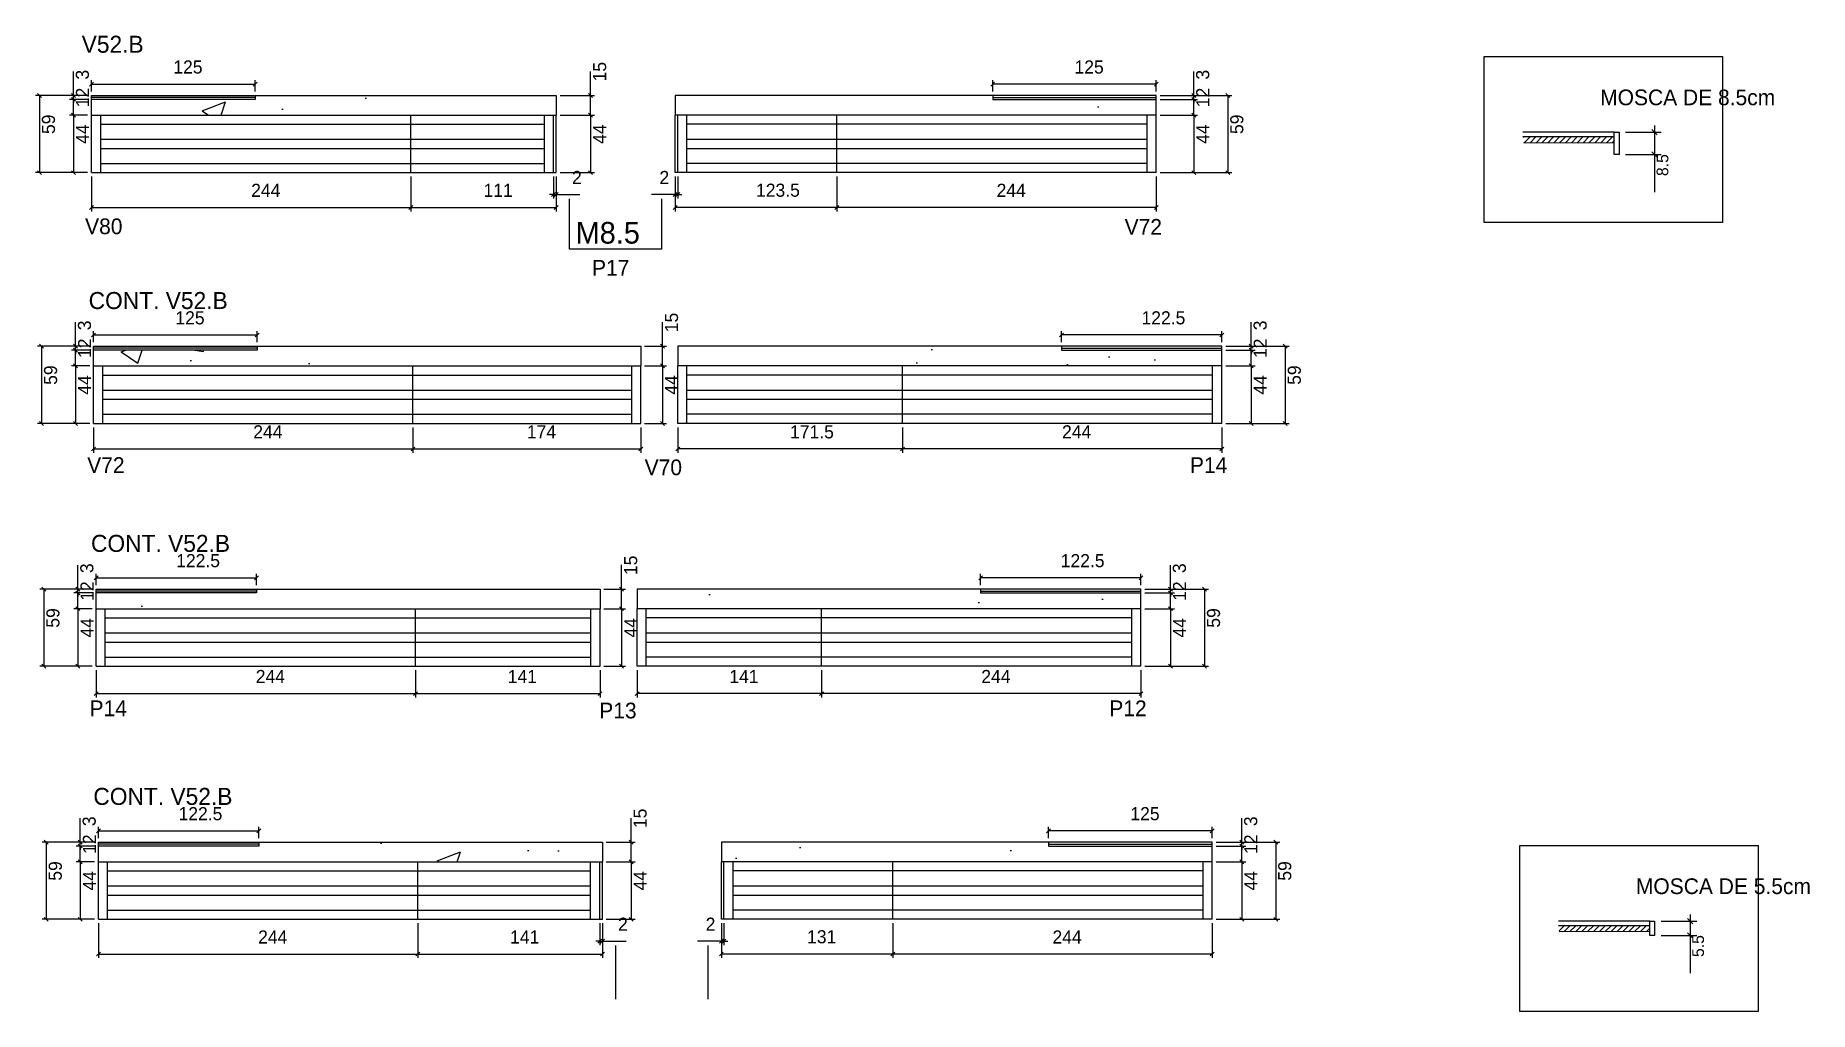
# Model space of a CAD drawing. Header units: metres. Extents: x 2679 to 8764, y 7639 to 9542.
# Drawn here: x 2679 to 4035, y 7639 to 8384 of the extents above.
import ezdxf

# ---------------------------------------------------------------- set-up
doc = ezdxf.new("R2010")
doc.units = ezdxf.units.M
for name, color, linetype in [('5', 7, 'Continuous'), ('COTA', 7, 'Continuous'), ('Cotas', 7, 'Continuous'), ('Hachura', 7, 'Continuous'), ('Madeira', 7, 'Continuous'), ('NOMENCLATURA', 7, 'Continuous'), ('Painéis', 7, 'Continuous'), ('SARR_2.2x7', 7, 'Continuous'), ('SARR_EDITAR', 7, 'Continuous'), ('TEXTO PILAR', 7, 'Continuous'), ('Texto Seção', 7, 'Continuous')]:
    doc.layers.add(name, color=color, linetype=linetype)

msp = doc.modelspace()

# ---------------------------------------------------------------- hatches: boundary and pattern name
at = {"layer": 'COTA'}
h = msp.add_hatch(dxfattribs=at)
h.set_pattern_fill('AR-CONC')
h.paths.add_polyline_path([(2847.1, 8335.5), (2722.1, 8335.5), (2722.1, 8323.5), (3077.1, 8323.5), (3077.1, 8338.5), (2847.1, 8338.5), (2847.1, 8335.5)])
h = msp.add_hatch(dxfattribs=at)
h.set_pattern_fill('AR-CONC')
h.paths.add_polyline_path([(3410.6, 8335.5), (3535.6, 8335.5), (3535.6, 8323.5), (3168.1, 8323.5), (3168.1, 8338.5), (3410.6, 8338.5), (3410.6, 8335.5)])
h = msp.add_hatch(dxfattribs=at)
h.set_pattern_fill('AR-CONC')
h.paths.add_polyline_path([(2848.7, 8143.9), (2723.7, 8143.9), (2723.7, 8131.9), (3141.7, 8131.9), (3141.7, 8146.9), (2848.7, 8146.9), (2848.7, 8143.9)])
h = msp.add_hatch(dxfattribs=at)
h.set_pattern_fill('AR-CONC')
h.paths.add_polyline_path([(3463.1, 8143.9), (3585.6, 8143.9), (3585.6, 8131.9), (3170.1, 8131.9), (3170.1, 8146.9), (3463.1, 8146.9), (3463.1, 8143.9)])
h = msp.add_hatch(dxfattribs=at)
h.set_pattern_fill('AR-CONC')
h.paths.add_polyline_path([(3110.6, 7946.4), (3110.6, 7961.4), (2848.1, 7961.4), (2848.1, 7958.4), (2725.6, 7958.4), (2725.6, 7946.4), (3110.6, 7946.4)])
h = msp.add_hatch(dxfattribs=at)
h.set_pattern_fill('AR-CONC')
h.paths.add_polyline_path([(3138.9, 7961.4), (3138.9, 7946.4), (3523.9, 7946.4), (3523.9, 7958.4), (3401.4, 7958.4), (3401.4, 7961.4), (3138.9, 7961.4)])
h = msp.add_hatch(dxfattribs=at)
h.set_pattern_fill('AR-CONC')
h.paths.add_polyline_path([(3112.4, 7753.1), (3112.4, 7768.1), (2849.9, 7768.1), (2849.9, 7765.1), (2727.4, 7765.1), (2727.4, 7753.1), (3112.4, 7753.1)])
h = msp.add_hatch(dxfattribs=at)
h.set_pattern_fill('AR-CONC')
h.paths.add_polyline_path([(3203.3, 7768.1), (3203.3, 7753.1), (3578.3, 7753.1), (3578.3, 7765.1), (3453.3, 7765.1), (3453.3, 7768.1), (3203.3, 7768.1)])
at = {"layer": 'Hachura'}
h = msp.add_hatch(dxfattribs=at)
h.set_pattern_fill('ANSI31')
h.paths.add_polyline_path([(3816.2, 8306.8), (3816.2, 8302.4), (3885.5, 8302.4), (3885.5, 8306.8), (3816.2, 8306.8)])
h = msp.add_hatch(dxfattribs=at)
h.set_pattern_fill('ANSI31')
h.paths.add_polyline_path([(3843.4, 7704.1), (3843.4, 7699.7), (3912.7, 7699.7), (3912.7, 7704.1), (3843.4, 7704.1)])

# ---------------------------------------------------------------- linework, layer by layer
at = {"layer": 'COTA', "color": 241, "lineweight": 25}
for p, q in [((2847.1, 8338.5), (3077.1, 8338.5)), ((3077.1, 8338.5), (3077.1, 8323.5)), ((3168.1, 8338.5), (3168.1, 8323.5)), ((3410.6, 8338.5), (3168.1, 8338.5)), ((2722.1, 8323.5), (2722.1, 8335.5)), ((3535.6, 8323.5), (3535.6, 8335.5)), ((2848.7, 8146.9), (3141.7, 8146.9)), ((3141.7, 8146.9), (3141.7, 8131.9)), ((3170.1, 8146.9), (3170.1, 8131.9)), ((3463.1, 8146.9), (3170.1, 8146.9)), ((2723.7, 8131.9), (2723.7, 8143.9)), ((3585.6, 8131.9), (3585.6, 8143.9)), ((2725.6, 7946.4), (2725.6, 7958.4)), ((2848.1, 7961.4), (3110.6, 7961.4)), ((3110.6, 7961.4), (3110.6, 7946.4)), ((3138.9, 7961.4), (3138.9, 7946.4)), ((3401.4, 7961.4), (3138.9, 7961.4)), ((3523.9, 7946.4), (3523.9, 7958.4)), ((2849.9, 7768.1), (3112.4, 7768.1)), ((3112.4, 7768.1), (3112.4, 7753.1)), ((3203.3, 7768.1), (3203.3, 7753.1)), ((3453.3, 7768.1), (3203.3, 7768.1)), ((2727.4, 7753.1), (2727.4, 7765.1)), ((3578.3, 7753.1), (3578.3, 7765.1))]:
    msp.add_line(p, q, dxfattribs=at)
at = {"layer": 'COTA', "color": 4, "lineweight": 25}
for p, q in [((3894.1, 8310.4), (3921.3, 8310.4)), ((3916.3, 8315.4), (3916.3, 8293.4)), ((3894.1, 8293.4), (3921.3, 8293.4)), ((3916.3, 8293.4), (3916.3, 8264.5)), ((2722.1, 8276.5), (2722.1, 8249.9)), ((2966.1, 8276.5), (2966.1, 8249.9)), ((2966.1, 8276.5), (2966.1, 8249.9)), ((3075.1, 8276.5), (3075.1, 8259.8)), ((3077.1, 8276.5), (3077.1, 8249.9)), ((3077.1, 8276.5), (3077.1, 8259.8)), ((3168.1, 8276.5), (3168.1, 8249.9)), ((3168.1, 8276.5), (3168.1, 8259.8)), ((3170.1, 8276.5), (3170.1, 8259.8)), ((3291.6, 8276.5), (3291.6, 8249.9)), ((3291.6, 8276.5), (3291.6, 8249.9)), ((3535.6, 8276.5), (3535.6, 8249.9)), ((3075.1, 8262.8), (3072.1, 8262.8)), ((3075.1, 8262.8), (3077.1, 8262.8)), ((3077.1, 8262.8), (3095.2, 8262.8)), ((3168.1, 8262.8), (3150, 8262.8)), ((3170.1, 8262.8), (3168.1, 8262.8)), ((3170.1, 8262.8), (3173.1, 8262.8)), ((2722.1, 8252.9), (2966.1, 8252.9)), ((2966.1, 8252.9), (3077.1, 8252.9)), ((3291.6, 8252.9), (3168.1, 8252.9)), ((3535.6, 8252.9), (3291.6, 8252.9)), ((2723.7, 8084.9), (2723.7, 8065.4)), ((2967.7, 8084.9), (2967.7, 8065.4)), ((2967.7, 8084.9), (2967.7, 8065.4)), ((3141.7, 8084.9), (3141.7, 8065.4)), ((3170.1, 8084.9), (3170.1, 8065.4)), ((3341.6, 8084.9), (3341.6, 8065.4)), ((3341.6, 8084.9), (3341.6, 8065.4)), ((3585.6, 8084.9), (3585.6, 8065.4)), ((2723.7, 8068.4), (2967.7, 8068.4)), ((2967.7, 8068.4), (3141.7, 8068.4)), ((3341.6, 8068.4), (3170.1, 8068.4)), ((3585.6, 8068.4), (3341.6, 8068.4)), ((2725.6, 7899.4), (2725.6, 7878.5)), ((2969.6, 7899.4), (2969.6, 7878.5)), ((2969.6, 7899.4), (2969.6, 7878.5)), ((3110.6, 7899.4), (3110.6, 7878.5)), ((3138.9, 7899.4), (3138.9, 7878.5)), ((3279.9, 7899.4), (3279.9, 7878.5)), ((3279.9, 7899.4), (3279.9, 7878.5)), ((3523.9, 7899.4), (3523.9, 7878.5)), ((2725.6, 7881.5), (2969.6, 7881.5)), ((2969.6, 7881.5), (3110.6, 7881.5)), ((3279.9, 7881.5), (3138.9, 7881.5)), ((3523.9, 7881.5), (3279.9, 7881.5)), ((3943.5, 7712.7), (3943.5, 7696.7)), ((2727.4, 7706.1), (2727.4, 7679.6)), ((2971.4, 7706.1), (2971.4, 7679.6)), ((2971.4, 7706.1), (2971.4, 7679.6)), ((3110.4, 7706.1), (3110.4, 7689.4)), ((3112.4, 7706.1), (3112.4, 7679.6)), ((3112.4, 7706.1), (3112.4, 7689.4)), ((3203.3, 7706.1), (3203.3, 7679.6)), ((3203.3, 7706.1), (3203.3, 7689.4)), ((3205.3, 7706.1), (3205.3, 7689.4)), ((3334.3, 7706.1), (3334.3, 7679.6)), ((3334.3, 7706.1), (3334.3, 7679.6)), ((3578.3, 7706.1), (3578.3, 7679.6)), ((3921.3, 7707.7), (3948.5, 7707.7)), ((3110.4, 7692.4), (3107.4, 7692.4)), ((3110.4, 7692.4), (3112.4, 7692.4)), ((3112.4, 7692.4), (3130.5, 7692.4)), ((3203.3, 7692.4), (3185.2, 7692.4)), ((3205.3, 7692.4), (3203.3, 7692.4)), ((3205.3, 7692.4), (3208.3, 7692.4)), ((3921.3, 7696.7), (3948.5, 7696.7)), ((3943.5, 7696.7), (3943.5, 7667.9)), ((2727.4, 7682.6), (2971.4, 7682.6)), ((2971.4, 7682.6), (3112.4, 7682.6)), ((3334.3, 7682.6), (3203.3, 7682.6)), ((3578.3, 7682.6), (3334.3, 7682.6))]:
    msp.add_line(p, q, dxfattribs=at)
at = {"layer": 'COTA', "color": 0, "lineweight": 25}
for p, q in [((2723.6, 8254.4), (2720.6, 8251.4)), ((2964.6, 8251.4), (2967.6, 8254.4)), ((2967.6, 8254.4), (2964.6, 8251.4)), ((3073.6, 8261.3), (3076.6, 8264.3)), ((3078.6, 8264.3), (3075.6, 8261.3)), ((3075.6, 8251.4), (3078.6, 8254.4)), ((3166.6, 8261.3), (3169.6, 8264.3)), ((3169.6, 8254.4), (3166.6, 8251.4)), ((3171.6, 8264.3), (3168.6, 8261.3)), ((3293.1, 8254.4), (3290.1, 8251.4)), ((3290.1, 8251.4), (3293.1, 8254.4)), ((3534.1, 8251.4), (3537.1, 8254.4)), ((2725.2, 8069.9), (2722.2, 8066.9)), ((2966.2, 8066.9), (2969.2, 8069.9)), ((2969.2, 8069.9), (2966.2, 8066.9)), ((3140.2, 8066.9), (3143.2, 8069.9)), ((3171.6, 8069.9), (3168.6, 8066.9)), ((3343.1, 8069.9), (3340.1, 8066.9)), ((3340.1, 8066.9), (3343.1, 8069.9)), ((3584.1, 8066.9), (3587.1, 8069.9)), ((2727.1, 7883), (2724.1, 7880)), ((2968.1, 7880), (2971.1, 7883)), ((2971.1, 7883), (2968.1, 7880)), ((3109.1, 7880), (3112.1, 7883)), ((3140.4, 7883), (3137.4, 7880)), ((3281.4, 7883), (3278.4, 7880)), ((3278.4, 7880), (3281.4, 7883)), ((3522.4, 7880), (3525.4, 7883)), ((3108.9, 7690.9), (3111.9, 7693.9)), ((3113.9, 7693.9), (3110.9, 7690.9)), ((3201.8, 7690.9), (3204.8, 7693.9)), ((3206.8, 7693.9), (3203.8, 7690.9)), ((2728.9, 7684.1), (2725.9, 7681.1)), ((2969.9, 7681.1), (2972.9, 7684.1)), ((2972.9, 7684.1), (2969.9, 7681.1)), ((3110.9, 7681.1), (3113.9, 7684.1)), ((3204.8, 7684.1), (3201.8, 7681.1)), ((3335.8, 7684.1), (3332.8, 7681.1)), ((3332.8, 7681.1), (3335.8, 7684.1)), ((3576.8, 7681.1), (3579.8, 7684.1))]:
    msp.add_line(p, q, dxfattribs=at)
for points in [[(3918.3, 8308.4), (3914.3, 8312.4)], [(3914.3, 8295.4), (3918.3, 8291.4)], [(3945.5, 7705.7), (3941.5, 7709.7)], [(3941.5, 7698.7), (3945.5, 7694.7)]]:
    msp.add_lwpolyline(points, dxfattribs=at)
at = {"layer": 'Cotas', "color": 1, "lineweight": 25}
for points in [[(3786.1, 8368.2), (3968.1, 8368.2), (3968.1, 8241.3), (3786.1, 8241.3)], [(3813.3, 7765.6), (3995.3, 7765.6), (3995.3, 7638.7), (3813.3, 7638.7)]]:
    msp.add_lwpolyline(points, close=True, dxfattribs=at)
at = {"layer": 'Madeira', "color": 126, "lineweight": 18}
for p, q in [((3816.2, 8306.8), (3885.5, 8306.8)), ((3885.5, 8302.4), (3816.2, 8302.4)), ((3885.5, 8306.8), (3885.5, 8302.4)), ((3843.4, 7704.1), (3912.7, 7704.1)), ((3912.7, 7699.7), (3843.4, 7699.7)), ((3912.7, 7704.1), (3912.7, 7699.7))]:
    msp.add_line(p, q, dxfattribs=at)
at = {"layer": 'NOMENCLATURA', "color": 7, "lineweight": 25}
for p, q in [((3087.3, 8221.1), (3087.3, 8259.5)), ((3157.9, 8221.1), (3157.9, 8259.5)), ((3157.9, 8221.1), (3087.3, 8221.1)), ((3122.6, 7648.1), (3122.6, 7689.2)), ((3193.1, 7648.1), (3193.1, 7689.2))]:
    msp.add_line(p, q, dxfattribs=at)
at = {"layer": 'Painéis', "color": 4, "lineweight": 25}
for p, q in [((2708.3, 8338.5), (2708.3, 8356.8)), ((2722.1, 8341.5), (2722.1, 8350.1)), ((2847.1, 8341.5), (2847.1, 8350.1)), ((3103.4, 8338.5), (3103.4, 8356.8)), ((3410.6, 8341.5), (3410.6, 8350.1)), ((3535.6, 8341.5), (3535.6, 8350.1)), ((3564.2, 8338.5), (3564.2, 8356.8)), ((2719.1, 8338.5), (2679.3, 8338.5)), ((2682.3, 8338.5), (2682.3, 8279.5)), ((2719.1, 8338.5), (2705.3, 8338.5)), ((2708.3, 8335.5), (2708.3, 8338.5)), ((2722.1, 8347.1), (2847.1, 8347.1)), ((3080.1, 8338.5), (3106.4, 8338.5)), ((3103.4, 8323.5), (3103.4, 8338.5)), ((3535.6, 8347.1), (3410.6, 8347.1)), ((3538.6, 8338.5), (3567.2, 8338.5)), ((3538.6, 8338.5), (3593.2, 8338.5)), ((3564.2, 8335.5), (3564.2, 8338.5)), ((3590.2, 8338.5), (3590.2, 8279.5)), ((2719.1, 8335.5), (2705.3, 8335.5)), ((2719.1, 8335.5), (2705.3, 8335.5)), ((2719.1, 8323.5), (2705.3, 8323.5)), ((2719.1, 8323.5), (2705.3, 8323.5)), ((2708.3, 8323.5), (2708.3, 8335.5)), ((2708.3, 8335.5), (2708.3, 8332.5)), ((2708.3, 8323.5), (2708.3, 8279.5)), ((3080.1, 8323.5), (3106.4, 8323.5)), ((3080.1, 8323.5), (3106.4, 8323.5)), ((3103.4, 8323.5), (3103.4, 8279.5)), ((3538.6, 8335.5), (3567.2, 8335.5)), ((3538.6, 8335.5), (3567.2, 8335.5)), ((3538.6, 8323.5), (3567.2, 8323.5)), ((3538.6, 8323.5), (3567.2, 8323.5)), ((3564.2, 8323.5), (3564.2, 8335.5)), ((3564.2, 8335.5), (3564.2, 8332.5)), ((3564.2, 8323.5), (3564.2, 8279.5)), ((2719.1, 8279.5), (2679.3, 8279.5)), ((2719.1, 8279.5), (2705.3, 8279.5)), ((3080.1, 8279.5), (3106.4, 8279.5)), ((3538.6, 8279.5), (3567.2, 8279.5)), ((3538.6, 8279.5), (3593.2, 8279.5)), ((2709.9, 8146.9), (2709.9, 8165.3)), ((3158.3, 8146.9), (3158.3, 8165.3)), ((3608.1, 8146.9), (3608.1, 8165.3)), ((2720.7, 8146.9), (2680.9, 8146.9)), ((2683.9, 8146.9), (2683.9, 8087.9)), ((2720.7, 8146.9), (2706.9, 8146.9)), ((2709.9, 8143.9), (2709.9, 8146.9)), ((2723.7, 8149.9), (2723.7, 8158.5)), ((2723.7, 8155.5), (2848.7, 8155.5)), ((2848.7, 8149.9), (2848.7, 8158.5)), ((3144.7, 8146.9), (3161.3, 8146.9)), ((3158.3, 8131.9), (3158.3, 8146.9)), ((3463.1, 8149.9), (3463.1, 8158.5)), ((3585.6, 8155.5), (3463.1, 8155.5)), ((3585.6, 8149.9), (3585.6, 8158.5)), ((3588.6, 8146.9), (3611.1, 8146.9)), ((3588.6, 8146.9), (3637.1, 8146.9)), ((3608.1, 8143.9), (3608.1, 8146.9)), ((3634.1, 8146.9), (3634.1, 8087.9)), ((2720.7, 8143.9), (2706.9, 8143.9)), ((2720.7, 8143.9), (2706.9, 8143.9)), ((2709.9, 8131.9), (2709.9, 8143.9)), ((2709.9, 8143.9), (2709.9, 8140.9)), ((3588.6, 8143.9), (3611.1, 8143.9)), ((3588.6, 8143.9), (3611.1, 8143.9)), ((3608.1, 8131.9), (3608.1, 8143.9)), ((3608.1, 8143.9), (3608.1, 8140.9)), ((2720.7, 8131.9), (2706.9, 8131.9)), ((2720.7, 8131.9), (2706.9, 8131.9)), ((2709.9, 8131.9), (2709.9, 8087.9)), ((3144.7, 8131.9), (3161.3, 8131.9)), ((3144.7, 8131.9), (3161.3, 8131.9)), ((3158.3, 8131.9), (3158.3, 8087.9)), ((3588.6, 8131.9), (3611.1, 8131.9)), ((3588.6, 8131.9), (3611.1, 8131.9)), ((3608.1, 8131.9), (3608.1, 8087.9)), ((2720.7, 8087.9), (2680.9, 8087.9)), ((2720.7, 8087.9), (2706.9, 8087.9)), ((3144.7, 8087.9), (3161.3, 8087.9)), ((3588.6, 8087.9), (3611.1, 8087.9)), ((3588.6, 8087.9), (3637.1, 8087.9)), ((2711.7, 7961.4), (2711.7, 7979.7)), ((2725.6, 7964.4), (2725.6, 7973)), ((2725.6, 7970), (2848.1, 7970)), ((2848.1, 7964.4), (2848.1, 7973)), ((3127.1, 7961.4), (3127.1, 7979.8)), ((3401.4, 7964.4), (3401.4, 7973)), ((3523.9, 7970), (3401.4, 7970)), ((3523.9, 7964.4), (3523.9, 7973)), ((3546.4, 7961.4), (3546.4, 7979.7)), ((2722.6, 7961.4), (2682.7, 7961.4)), ((2685.7, 7961.4), (2685.7, 7902.4)), ((2722.6, 7961.4), (2708.7, 7961.4)), ((2722.6, 7958.4), (2708.7, 7958.4)), ((2722.6, 7958.4), (2708.7, 7958.4)), ((2711.7, 7958.4), (2711.7, 7961.4)), ((2711.7, 7946.4), (2711.7, 7958.4)), ((2711.7, 7958.4), (2711.7, 7955.4)), ((3113.6, 7961.4), (3130.1, 7961.4)), ((3127.1, 7946.4), (3127.1, 7961.4)), ((3526.9, 7961.4), (3549.4, 7961.4)), ((3526.9, 7961.4), (3575.5, 7961.4)), ((3526.9, 7958.4), (3549.4, 7958.4)), ((3526.9, 7958.4), (3549.4, 7958.4)), ((3546.4, 7958.4), (3546.4, 7961.4)), ((3546.4, 7946.4), (3546.4, 7958.4)), ((3546.4, 7958.4), (3546.4, 7955.4)), ((3572.5, 7961.4), (3572.5, 7902.4)), ((2722.6, 7946.4), (2708.7, 7946.4)), ((2722.6, 7946.4), (2708.7, 7946.4)), ((2711.7, 7946.4), (2711.7, 7902.4)), ((3113.6, 7946.4), (3130.1, 7946.4)), ((3113.6, 7946.4), (3130.1, 7946.4)), ((3127.1, 7946.4), (3127.1, 7902.4)), ((3526.9, 7946.4), (3549.4, 7946.4)), ((3526.9, 7946.4), (3549.4, 7946.4)), ((3546.4, 7946.4), (3546.4, 7902.4)), ((2722.6, 7902.4), (2682.7, 7902.4)), ((2722.6, 7902.4), (2708.7, 7902.4)), ((3113.6, 7902.4), (3130.1, 7902.4)), ((3526.9, 7902.4), (3549.4, 7902.4)), ((3526.9, 7902.4), (3575.5, 7902.4)), ((2713.5, 7768.1), (2713.5, 7786.4)), ((3134.4, 7768.1), (3134.4, 7786.5)), ((3600.9, 7768.1), (3600.9, 7786.4)), ((2724.4, 7768.1), (2684.5, 7768.1)), ((2687.5, 7768.1), (2687.5, 7709.1)), ((2724.4, 7768.1), (2710.5, 7768.1)), ((2713.5, 7765.1), (2713.5, 7768.1)), ((2727.4, 7771.1), (2727.4, 7779.7)), ((2727.4, 7776.7), (2849.9, 7776.7)), ((2849.9, 7771.1), (2849.9, 7779.7)), ((3115.4, 7768.1), (3137.4, 7768.1)), ((3134.4, 7753.1), (3134.4, 7768.1)), ((3453.3, 7771.1), (3453.3, 7779.7)), ((3578.3, 7776.7), (3453.3, 7776.7)), ((3578.3, 7771.1), (3578.3, 7779.7)), ((3581.3, 7768.1), (3603.9, 7768.1)), ((3581.3, 7768.1), (3629.9, 7768.1)), ((3600.9, 7765.1), (3600.9, 7768.1)), ((3626.9, 7768.1), (3626.9, 7709.1)), ((2724.4, 7765.1), (2710.5, 7765.1)), ((2724.4, 7765.1), (2710.5, 7765.1)), ((2724.4, 7753.1), (2710.5, 7753.1)), ((2724.4, 7753.1), (2710.5, 7753.1)), ((2713.5, 7753.1), (2713.5, 7765.1)), ((2713.5, 7765.1), (2713.5, 7762.1)), ((2713.5, 7753.1), (2713.5, 7709.1)), ((3115.4, 7753.1), (3137.4, 7753.1)), ((3115.4, 7753.1), (3137.4, 7753.1)), ((3134.4, 7753.1), (3134.4, 7709.1)), ((3581.3, 7765.1), (3603.9, 7765.1)), ((3581.3, 7765.1), (3603.9, 7765.1)), ((3581.3, 7753.1), (3603.9, 7753.1)), ((3581.3, 7753.1), (3603.9, 7753.1)), ((3600.9, 7753.1), (3600.9, 7765.1)), ((3600.9, 7765.1), (3600.9, 7762.1)), ((3600.9, 7753.1), (3600.9, 7709.1)), ((2724.4, 7709.1), (2684.5, 7709.1)), ((2724.4, 7709.1), (2710.5, 7709.1)), ((3115.4, 7709.1), (3137.4, 7709.1)), ((3581.3, 7709.1), (3603.9, 7709.1)), ((3581.3, 7709.1), (3629.9, 7709.1))]:
    msp.add_line(p, q, dxfattribs=at)
at = {"layer": 'Painéis', "color": 0, "lineweight": 25}
for p, q in [((2683.8, 8337), (2680.8, 8340)), ((2706.8, 8340), (2709.8, 8337)), ((2709.8, 8334), (2706.8, 8337)), ((2709.8, 8334), (2706.8, 8337)), ((2723.6, 8348.6), (2720.6, 8345.6)), ((2845.6, 8345.6), (2848.6, 8348.6)), ((3104.9, 8337), (3101.9, 8340)), ((3412.1, 8348.6), (3409.1, 8345.6)), ((3534.1, 8345.6), (3537.1, 8348.6)), ((3562.7, 8340), (3565.7, 8337)), ((3565.7, 8334), (3562.7, 8337)), ((3565.7, 8334), (3562.7, 8337)), ((3591.7, 8337), (3588.7, 8340)), ((2709.8, 8322), (2706.8, 8325)), ((2706.8, 8325), (2709.8, 8322)), ((3104.9, 8322), (3101.9, 8325)), ((3101.9, 8325), (3104.9, 8322)), ((3565.7, 8322), (3562.7, 8325)), ((3562.7, 8325), (3565.7, 8322)), ((2680.8, 8281), (2683.8, 8278)), ((2706.8, 8281), (2709.8, 8278)), ((3101.9, 8281), (3104.9, 8278)), ((3562.7, 8281), (3565.7, 8278)), ((3588.7, 8281), (3591.7, 8278)), ((2685.4, 8145.4), (2682.4, 8148.4)), ((2708.4, 8148.4), (2711.4, 8145.4)), ((2725.2, 8157), (2722.2, 8154)), ((2847.2, 8154), (2850.2, 8157)), ((3159.8, 8145.4), (3156.8, 8148.4)), ((3464.6, 8157), (3461.6, 8154)), ((3584.1, 8154), (3587.1, 8157)), ((3606.6, 8148.4), (3609.6, 8145.4)), ((3635.6, 8145.4), (3632.6, 8148.4)), ((2711.4, 8142.4), (2708.4, 8145.4)), ((2711.4, 8142.4), (2708.4, 8145.4)), ((2711.4, 8130.4), (2708.4, 8133.4)), ((2708.4, 8133.4), (2711.4, 8130.4)), ((3159.8, 8130.4), (3156.8, 8133.4)), ((3156.8, 8133.4), (3159.8, 8130.4)), ((3609.6, 8142.4), (3606.6, 8145.4)), ((3609.6, 8142.4), (3606.6, 8145.4)), ((3609.6, 8130.4), (3606.6, 8133.4)), ((3606.6, 8133.4), (3609.6, 8130.4)), ((2682.4, 8089.4), (2685.4, 8086.4)), ((2708.4, 8089.4), (2711.4, 8086.4)), ((3156.8, 8089.4), (3159.8, 8086.4)), ((3606.6, 8089.4), (3609.6, 8086.4)), ((3632.6, 8089.4), (3635.6, 8086.4)), ((2727.1, 7971.5), (2724.1, 7968.5)), ((2846.6, 7968.5), (2849.6, 7971.5)), ((3402.9, 7971.5), (3399.9, 7968.5)), ((3522.4, 7968.5), (3525.4, 7971.5)), ((2687.2, 7959.9), (2684.2, 7962.9)), ((2710.2, 7962.9), (2713.2, 7959.9)), ((2713.2, 7956.9), (2710.2, 7959.9)), ((2713.2, 7956.9), (2710.2, 7959.9)), ((3128.6, 7959.9), (3125.6, 7962.9)), ((3544.9, 7962.9), (3547.9, 7959.9)), ((3547.9, 7956.9), (3544.9, 7959.9)), ((3547.9, 7956.9), (3544.9, 7959.9)), ((3574, 7959.9), (3571, 7962.9)), ((2713.2, 7944.9), (2710.2, 7947.9)), ((2710.2, 7947.9), (2713.2, 7944.9)), ((3128.6, 7944.9), (3125.6, 7947.9)), ((3125.6, 7947.9), (3128.6, 7944.9)), ((3547.9, 7944.9), (3544.9, 7947.9)), ((3544.9, 7947.9), (3547.9, 7944.9)), ((2684.2, 7903.9), (2687.2, 7900.9)), ((2710.2, 7903.9), (2713.2, 7900.9)), ((3125.6, 7903.9), (3128.6, 7900.9)), ((3544.9, 7903.9), (3547.9, 7900.9)), ((3571, 7903.9), (3574, 7900.9)), ((2689, 7766.6), (2686, 7769.6)), ((2712, 7769.6), (2715, 7766.6)), ((2715, 7763.6), (2712, 7766.6)), ((2715, 7763.6), (2712, 7766.6)), ((2728.9, 7778.2), (2725.9, 7775.2)), ((2848.4, 7775.2), (2851.4, 7778.2)), ((3135.9, 7766.6), (3132.9, 7769.6)), ((3454.8, 7778.2), (3451.8, 7775.2)), ((3576.8, 7775.2), (3579.8, 7778.2)), ((3599.4, 7769.6), (3602.4, 7766.6)), ((3602.4, 7763.6), (3599.4, 7766.6)), ((3602.4, 7763.6), (3599.4, 7766.6)), ((3628.4, 7766.6), (3625.4, 7769.6)), ((2715, 7751.6), (2712, 7754.6)), ((2712, 7754.6), (2715, 7751.6)), ((3135.9, 7751.6), (3132.9, 7754.6)), ((3132.9, 7754.6), (3135.9, 7751.6)), ((3602.4, 7751.6), (3599.4, 7754.6)), ((3599.4, 7754.6), (3602.4, 7751.6)), ((2686, 7710.6), (2689, 7707.6)), ((2712, 7710.6), (2715, 7707.6)), ((3132.9, 7710.6), (3135.9, 7707.6)), ((3599.4, 7710.6), (3602.4, 7707.6)), ((3625.4, 7710.6), (3628.4, 7707.6))]:
    msp.add_line(p, q, dxfattribs=at)
at = {"layer": 'Painéis', "color": 200, "lineweight": 25}
for p, q in [((2722.1, 8323.5), (3077.1, 8323.5)), ((2722.1, 8279.5), (2722.1, 8323.5)), ((2966.1, 8279.5), (2966.1, 8323.5)), ((3075.1, 8279.5), (3075.1, 8323.5)), ((3077.1, 8279.5), (3077.1, 8323.5)), ((3535.6, 8323.5), (3168.1, 8323.5)), ((3168.1, 8279.5), (3168.1, 8323.5)), ((3170.1, 8279.5), (3170.1, 8323.5)), ((3291.6, 8279.5), (3291.6, 8323.5)), ((3535.6, 8279.5), (3535.6, 8323.5)), ((3885.5, 8310.4), (3815.6, 8310.4)), ((3885.5, 8306.8), (3815.6, 8306.8)), ((2722.1, 8279.5), (3077.1, 8279.5)), ((3535.6, 8279.5), (3168.1, 8279.5)), ((2723.7, 8131.9), (3141.7, 8131.9)), ((2723.7, 8087.9), (2723.7, 8131.9)), ((2967.7, 8087.9), (2967.7, 8131.9)), ((3141.7, 8087.9), (3141.7, 8131.9)), ((3585.6, 8131.9), (3170.1, 8131.9)), ((3170.1, 8087.9), (3170.1, 8131.9)), ((3341.6, 8087.9), (3341.6, 8131.9)), ((3585.6, 8087.9), (3585.6, 8131.9)), ((2723.7, 8087.9), (3141.7, 8087.9)), ((3585.6, 8087.9), (3170.1, 8087.9)), ((2725.6, 7946.4), (3110.6, 7946.4)), ((2725.6, 7902.4), (2725.6, 7946.4)), ((2969.6, 7902.4), (2969.6, 7946.4)), ((3110.6, 7902.4), (3110.6, 7946.4)), ((3523.9, 7946.4), (3138.9, 7946.4)), ((3138.9, 7902.4), (3138.9, 7946.4)), ((3279.9, 7902.4), (3279.9, 7946.4)), ((3523.9, 7902.4), (3523.9, 7946.4)), ((2725.6, 7902.4), (3110.6, 7902.4)), ((3523.9, 7902.4), (3138.9, 7902.4)), ((2727.4, 7753.1), (3112.4, 7753.1)), ((2727.4, 7709.1), (2727.4, 7753.1)), ((2971.4, 7709.1), (2971.4, 7753.1)), ((3110.4, 7709.1), (3110.4, 7753.1)), ((3112.4, 7709.1), (3112.4, 7753.1)), ((3578.3, 7753.1), (3203.3, 7753.1)), ((3203.3, 7709.1), (3203.3, 7753.1)), ((3205.3, 7709.1), (3205.3, 7753.1)), ((3334.3, 7709.1), (3334.3, 7753.1)), ((3578.3, 7709.1), (3578.3, 7753.1)), ((2727.4, 7709.1), (3112.4, 7709.1)), ((3578.3, 7709.1), (3203.3, 7709.1)), ((3912.7, 7707.7), (3842.8, 7707.7)), ((3912.7, 7704.1), (3842.8, 7704.1))]:
    msp.add_line(p, q, dxfattribs=at)
for points in [[(2722.1, 8338.5), (2847.1, 8338.5), (2847.1, 8335.5), (2722.1, 8335.5)], [(3535.6, 8338.5), (3410.6, 8338.5), (3410.6, 8335.5), (3535.6, 8335.5)], [(3885.5, 8310.4), (3889.1, 8310.4), (3889.1, 8293.4), (3885.5, 8293.4)], [(2723.7, 8146.9), (2848.7, 8146.9), (2848.7, 8143.9), (2723.7, 8143.9)], [(3585.6, 8146.9), (3463.1, 8146.9), (3463.1, 8143.9), (3585.6, 8143.9)], [(2725.6, 7961.4), (2848.1, 7961.4), (2848.1, 7958.4), (2725.6, 7958.4)], [(3523.9, 7961.4), (3401.4, 7961.4), (3401.4, 7958.4), (3523.9, 7958.4)], [(2727.4, 7768.1), (2849.9, 7768.1), (2849.9, 7765.1), (2727.4, 7765.1)], [(3578.3, 7768.1), (3453.3, 7768.1), (3453.3, 7765.1), (3578.3, 7765.1)], [(3912.7, 7707.7), (3916.3, 7707.7), (3916.3, 7696.7), (3912.7, 7696.7)]]:
    msp.add_lwpolyline(points, close=True, dxfattribs=at)
at = {"layer": 'SARR_2.2x7', "color": 40, "lineweight": 25}
for p, q in [((2729.1, 8279.5), (2729.1, 8323.5)), ((3068.2, 8279.5), (3068.2, 8323.5)), ((3177, 8279.5), (3177, 8323.5)), ((3528.6, 8279.5), (3528.6, 8323.5)), ((2729.1, 8316.5), (2966.1, 8316.5)), ((2966.1, 8316.5), (3068.2, 8316.5)), ((3291.6, 8316.5), (3177, 8316.5)), ((3528.6, 8316.5), (3291.6, 8316.5)), ((2729.1, 8305), (2966.1, 8305)), ((2729.1, 8298), (2966.1, 8298)), ((2966.1, 8305), (3068.2, 8305)), ((2966.1, 8298), (3068.2, 8298)), ((3177, 8305), (3291.6, 8305)), ((3177, 8298), (3291.6, 8298)), ((3291.6, 8305), (3528.6, 8305)), ((3291.6, 8298), (3528.6, 8298)), ((2729.1, 8286.5), (2966.1, 8286.5)), ((2966.1, 8286.5), (3068.2, 8286.5)), ((3291.6, 8286.5), (3177, 8286.5)), ((3528.6, 8286.5), (3291.6, 8286.5)), ((2730.7, 8087.9), (2730.7, 8131.9)), ((2730.7, 8124.9), (2967.7, 8124.9)), ((2967.7, 8124.9), (3134.8, 8124.9)), ((3134.8, 8087.9), (3134.8, 8131.9)), ((3177, 8087.9), (3177, 8131.9)), ((3341.6, 8124.9), (3177, 8124.9)), ((3578.6, 8124.9), (3341.6, 8124.9)), ((3578.6, 8087.9), (3578.6, 8131.9)), ((2730.7, 8113.4), (2967.7, 8113.4)), ((2730.7, 8106.4), (2967.7, 8106.4)), ((2967.7, 8113.4), (3134.8, 8113.4)), ((2967.7, 8106.4), (3134.8, 8106.4)), ((3177, 8113.4), (3341.6, 8113.4)), ((3177, 8106.4), (3341.6, 8106.4)), ((3341.6, 8113.4), (3578.6, 8113.4)), ((3341.6, 8106.4), (3578.6, 8106.4)), ((2730.7, 8094.9), (2967.7, 8094.9)), ((2967.7, 8094.9), (3134.8, 8094.9)), ((3341.6, 8094.9), (3177, 8094.9)), ((3578.6, 8094.9), (3341.6, 8094.9)), ((2732.5, 7902.4), (2732.5, 7946.4)), ((3103.6, 7902.4), (3103.6, 7946.4)), ((3145.9, 7902.4), (3145.9, 7946.4)), ((3516.9, 7902.4), (3516.9, 7946.4)), ((2732.5, 7939.4), (2969.6, 7939.4)), ((2969.6, 7939.4), (3103.6, 7939.4)), ((3279.9, 7939.4), (3145.9, 7939.4)), ((3516.9, 7939.4), (3279.9, 7939.4)), ((2732.5, 7927.9), (2969.6, 7927.9)), ((2732.5, 7920.9), (2969.6, 7920.9)), ((2969.6, 7927.9), (3103.6, 7927.9)), ((2969.6, 7920.9), (3103.6, 7920.9)), ((3145.9, 7927.9), (3279.9, 7927.9)), ((3145.9, 7920.9), (3279.9, 7920.9)), ((3279.9, 7927.9), (3516.9, 7927.9)), ((3279.9, 7920.9), (3516.9, 7920.9)), ((2732.5, 7909.4), (2969.6, 7909.4)), ((2969.6, 7909.4), (3103.6, 7909.4)), ((3279.9, 7909.4), (3145.9, 7909.4)), ((3516.9, 7909.4), (3279.9, 7909.4)), ((2734.3, 7709.1), (2734.3, 7753.1)), ((3103.4, 7709.1), (3103.4, 7753.1)), ((3212.3, 7709.1), (3212.3, 7753.1)), ((3571.4, 7709.1), (3571.4, 7753.1)), ((2734.3, 7746.1), (2971.4, 7746.1)), ((2971.4, 7746.1), (3103.4, 7746.1)), ((3334.3, 7746.1), (3212.3, 7746.1)), ((3571.4, 7746.1), (3334.3, 7746.1)), ((2734.3, 7734.6), (2971.4, 7734.6)), ((2734.3, 7727.6), (2971.4, 7727.6)), ((2971.4, 7734.6), (3103.4, 7734.6)), ((2971.4, 7727.6), (3103.4, 7727.6)), ((3212.3, 7734.6), (3334.3, 7734.6)), ((3212.3, 7727.6), (3334.3, 7727.6)), ((3334.3, 7734.6), (3571.4, 7734.6)), ((3334.3, 7727.6), (3571.4, 7727.6)), ((2734.3, 7716.1), (2971.4, 7716.1)), ((2971.4, 7716.1), (3103.4, 7716.1)), ((3334.3, 7716.1), (3212.3, 7716.1)), ((3571.4, 7716.1), (3334.3, 7716.1))]:
    msp.add_line(p, q, dxfattribs=at)
at = {"layer": 'SARR_EDITAR', "color": 141, "lineweight": 25}
for p, q in [((2847.1, 8337), (2722.1, 8337)), ((3410.6, 8337), (3535.6, 8337)), ((2848.7, 8145.4), (2723.7, 8145.4)), ((3463.1, 8145.4), (3585.6, 8145.4)), ((2848.1, 7959.9), (2725.6, 7959.9)), ((3401.4, 7959.9), (3523.9, 7959.9)), ((2849.9, 7766.6), (2727.4, 7766.6)), ((3453.3, 7766.6), (3578.3, 7766.6))]:
    msp.add_line(p, q, dxfattribs=at)

# ---------------------------------------------------------------- texts
at = {"layer": '5', "color": 5, "lineweight": 25}
for s, rotation, p in [('V80', 0, (2717.2, 8232.5)), ('V72', 360, (3511.4, 8232.1)), ('P17', 0, (3104.5, 8200.8)), ('V72', 0, (2718.8, 8050.1)), ('V70', 0, (3144.7, 8048.4)), ('P14', 360, (3561.3, 8050.1)), ('P14', 0, (2720.6, 7864.3)), ('P13', 0, (3110, 7862.6)), ('P12', 360, (3499.7, 7864.3))]:
    msp.add_text(s, height=12, rotation=rotation, dxfattribs=at).set_placement(p)
at = {"layer": 'COTA', "color": 240, "lineweight": 25}
for s, p in [('8.5', (3926.8, 8276.9)), ('5.5', (3954, 7680.3))]:
    msp.add_text(s, height=9, rotation=90, dxfattribs=at).set_placement(p)
for s, p in [('244', (2844.1, 8261)), ('111', (3021.6, 8261)), ('2', (3089.2, 8270.8)), ('2', (3156, 8270.8)), ('123.5', (3229.8, 8261.1)), ('244', (3413.6, 8261)), ('244', (2845.7, 8076.5)), ('174', (3054.7, 8076.5)), ('171.5', (3255.8, 8076.5)), ('244', (3463.6, 8076.5)), ('244', (2847.6, 7889.6)), ('141', (3040.1, 7889.6)), ('141', (3209.4, 7889.6)), ('244', (3401.9, 7889.6)), ('244', (2849.4, 7690.6)), ('141', (3041.9, 7690.6)), ('2', (3124.4, 7700.4)), ('2', (3191.3, 7700.4)), ('131', (3268.8, 7690.8)), ('244', (3456.3, 7690.6))]:
    msp.add_text(s, height=10, dxfattribs=at).set_placement(p)
at = {"layer": 'NOMENCLATURA', "color": 7, "lineweight": 25}
msp.add_text('M8.5', height=16.5, dxfattribs=at).set_placement((3092, 8225.3))
at = {"layer": 'Painéis', "color": 240, "lineweight": 25}
for s, p in [('125', (2784.6, 8355.2)), ('125', (3473.1, 8355.2)), ('125', (2786.2, 8163.6)), ('122.5', (3524.3, 8163.6)), ('122.5', (2786.8, 7978.1)), ('122.5', (3462.6, 7978.1)), ('122.5', (2788.6, 7784.8)), ('125', (3515.8, 7784.8))]:
    msp.add_text(s, height=10, dxfattribs=at).set_placement(p)
for s, p in [('15', (3115.3, 8349.2)), ('3', (2720.1, 8350.6)), ('3', (3576, 8350.6)), ('12', (2720.2, 8329.5)), ('12', (3576.1, 8329.5)), ('59', (2694.2, 8309)), ('59', (3602.1, 8309)), ('44', (2720.2, 8301.5)), ('44', (3115.3, 8301.5)), ('44', (3576.1, 8301.5)), ('3', (2721.7, 8159.1)), ('15', (3170.2, 8157.6)), ('3', (3619.9, 8159.1)), ('12', (2721.8, 8137.9)), ('12', (3620, 8137.9)), ('59', (2695.8, 8117.4)), ('44', (2721.8, 8109.9)), ('44', (3170.2, 8109.9)), ('44', (3620, 8109.9)), ('59', (3646, 8117.4)), ('15', (3139, 7972.1)), ('3', (2723.5, 7973.6)), ('3', (3558.2, 7973.6)), ('12', (2723.7, 7952.4)), ('12', (3558.4, 7952.4)), ('59', (2697.6, 7931.9)), ('59', (3584.3, 7931.9)), ('44', (2723.7, 7924.4)), ('44', (3139.1, 7924.4)), ('44', (3558.4, 7924.4)), ('3', (2725.3, 7780.3)), ('15', (3146.2, 7778.8)), ('3', (3612.7, 7780.3)), ('12', (2725.5, 7759.1)), ('12', (3612.8, 7759.1)), ('59', (2699.4, 7738.6)), ('59', (3638.7, 7738.6)), ('44', (2725.5, 7731.1)), ('44', (3146.3, 7731.1)), ('44', (3612.8, 7731.1))]:
    msp.add_text(s, height=10, rotation=90, dxfattribs=at).set_placement(p)
at = {"layer": 'TEXTO PILAR', "color": 3, "lineweight": 15}
for s, p in [('MOSCA DE 8.5cm', (3874.7, 8331)), ('MOSCA DE 5.5cm', (3902, 7728.4))]:
    msp.add_text(s, height=12, dxfattribs=at).set_placement(p)
at = {"layer": 'Texto Seção', "color": 7, "lineweight": 15}
for s, p in [('V52.B', (2714.6, 8371.1)), ('CONT. V52.B', (2719.9, 8175.3)), ('CONT. V52.B', (2721.7, 7989.8)), ('CONT. V52.B', (2723.5, 7796.5))]:
    msp.add_text(s, height=13, dxfattribs=at).set_placement(p)

doc.saveas('drawing.dxf')
